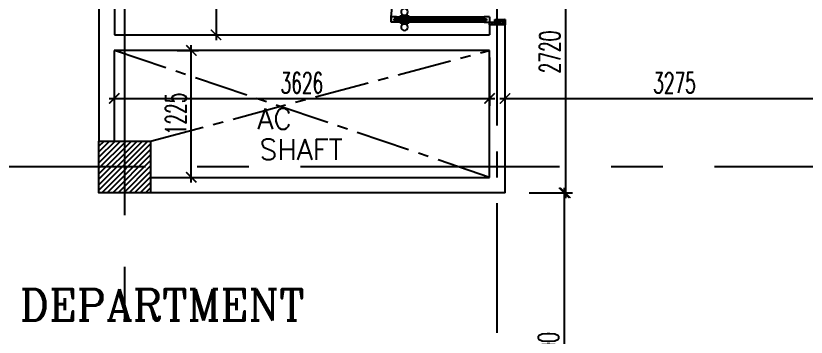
# Model space of a CAD drawing. Extents: x 88852.7 to 88945.7, y 39921.6 to 40001.1.
# Drawn here: x 88919.76 to 88927.4, y 39948.44 to 39951.54 of the extents above; entities that cross this region are included whole.
import ezdxf
from ezdxf.enums import TextEntityAlignment as Align

# ---------------------------------------------------------------- set-up
doc = ezdxf.new("R2010")
doc.units = 0
doc.header["$MEASUREMENT"] = 0
doc.header["$PDMODE"] = 34
for name, pattern in [('CENTER', [2, 1.25, -0.25, 0.25, -0.25]), ('CENTER2', [1.125, 0.75, -0.125, 0.125, -0.125]), ('CENTERX2', [4, 2.5, -0.5, 0.5, -0.5]), ('HIDDEN', [0.375, 0.25, -0.125])]:
    doc.linetypes.add(name, pattern=pattern)
doc.layers.get('0').update_dxf_attribs({"linetype": 'CONTINUOUS'})
doc.layers.get('DEFPOINTS').update_dxf_attribs({"linetype": 'CONTINUOUS'})
for name, color, linetype in [('AXES', 11, 'CENTERX2'), ('AXES1', 11, 'CENTER'), ('COL', 2, 'CONTINUOUS'), ('DIM', 4, 'CONTINUOUS'), ('DOOR', 7, 'CONTINUOUS'), ('HAT', 8, 'CONTINUOUS'), ('RM-NAME', 2, 'CONTINUOUS'), ('WALL', 2, 'CONTINUOUS')]:
    doc.layers.add(name, color=color, linetype=linetype)
doc.styles.add('ROMANC', font='romanc', dxfattribs={"height": 0.1})
doc.styles.add('ROMANS', font='ROMANS.shx', dxfattribs={"width": 0.6})
doc.dimstyles.new('STANDARD in', dxfattribs={"dimtxt": 0.2, "dimasz": 0.1, "dimexe": 0.07, "dimexo": 0.07, "dimgap": 0.05, "dimtad": 1, "dimdec": 0, "dimlfac": 1000, "dimzin": 0, "dimdsep": 46, "dimtxsty": 'ROMANS', "dimblk": 'ARCHTICK', "dimcen": 0.05, "dimdle": 0.05, "dimclrd": 4, "dimclre": 4, "dimclrt": 2, "dimadec": 0, "dimazin": 0, "dimtfac": 1, "dimtdec": 0, "dimtmove": 2, "dimatfit": 3, "dimfxl": 0, "dimtolj": 1, "dimtzin": 0, "dimarcsym": 0})

# ---------------------------------------------------------------- blocks, each defined once
blk = doc.blocks.new('_ARCHTICK')
at = {"color": 0, "linetype": 'ByBlock', "const_width": 0.15}
blk.add_lwpolyline([(-0.5, -0.5), (0.5, 0.5)], dxfattribs=at)
blk = doc.blocks.new('*D301')
at = {"layer": 'DEFPOINTS', "color": 0, "linetype": 'ByBlock'}
for p in [(88927.7603, 39950.741), (88924.4853, 39950.6408), (88927.7603, 39950.6408)]:
    blk.add_point(p, dxfattribs=at)
at = {"layer": 'DIM', "color": 4, "linetype": 'ByBlock', "lineweight": -2}
for p, q in [((88924.4853, 39950.7108), (88924.4853, 39950.811)), ((88927.7603, 39950.7108), (88927.7603, 39950.811)), ((88924.4353, 39950.741), (88927.8103, 39950.741))]:
    blk.add_line(p, q, dxfattribs=at)
at = {"layer": 'DIM', "color": 4, "linetype": 'ByBlock', "lineweight": -2, "xscale": 0.1, "yscale": 0.1, "zscale": 0.1, "rotation": 180}
blk.add_blockref('_ARCHTICK', (88924.4853, 39950.741), dxfattribs=at)
at = {"layer": 'DIM', "color": 4, "linetype": 'ByBlock', "lineweight": -2, "xscale": 0.1, "yscale": 0.1, "zscale": 0.1}
blk.add_blockref('_ARCHTICK', (88927.7603, 39950.741), dxfattribs=at)
at = {"layer": 'DIM', "color": 2, "linetype": 'ByBlock', "insert": (88926.1228, 39950.891), "char_height": 0.2, "attachment_point": 5, "style": 'ROMANS'}
blk.add_mtext('\\A1;3275', dxfattribs=at)
blk = doc.blocks.new('*D658')
at = {"layer": 'DEFPOINTS', "color": 0, "linetype": 'ByBlock'}
for p in [(88921.248, 39951.2046), (88921.4536, 39951.2046), (88921.248, 39949.9796)]:
    blk.add_point(p, dxfattribs=at)
at = {"layer": 'DIM', "color": 4, "linetype": 'ByBlock', "lineweight": -2}
for p, q in [((88921.4536, 39949.9296), (88921.4536, 39951.2546)), ((88921.318, 39951.2046), (88921.5236, 39951.2046)), ((88921.318, 39949.9796), (88921.5236, 39949.9796))]:
    blk.add_line(p, q, dxfattribs=at)
at = {"layer": 'DIM', "color": 4, "linetype": 'ByBlock', "lineweight": -2, "xscale": 0.1, "yscale": 0.1, "zscale": 0.1}
for p, rotation in [((88921.4536, 39951.2046), 90), ((88921.4536, 39949.9796), 270)]:
    blk.add_blockref('_ARCHTICK', p, dxfattribs=dict(at, rotation=rotation))
at = {"layer": 'DIM', "color": 2, "linetype": 'ByBlock', "insert": (88921.3036, 39950.5921), "char_height": 0.2, "attachment_point": 5, "rotation": 90, "style": 'ROMANS'}
blk.add_mtext('\\A1;1225', dxfattribs=at)
blk = doc.blocks.new('*D299')
at = {"layer": 'DEFPOINTS', "color": 0, "linetype": 'ByBlock'}
for p in [(88920.7093, 39951.2046), (88924.3353, 39951.2046), (88924.3353, 39950.741)]:
    blk.add_point(p, dxfattribs=at)
at = {"layer": 'DIM', "color": 4, "linetype": 'ByBlock', "lineweight": -2}
for p, q in [((88920.7093, 39951.1346), (88920.7093, 39950.671)), ((88924.3353, 39951.1346), (88924.3353, 39950.671)), ((88920.6593, 39950.741), (88924.3853, 39950.741))]:
    blk.add_line(p, q, dxfattribs=at)
at = {"layer": 'DIM', "color": 4, "linetype": 'ByBlock', "lineweight": -2, "xscale": 0.1, "yscale": 0.1, "zscale": 0.1, "rotation": 180}
blk.add_blockref('_ARCHTICK', (88920.7093, 39950.741), dxfattribs=at)
at = {"layer": 'DIM', "color": 4, "linetype": 'ByBlock', "lineweight": -2, "xscale": 0.1, "yscale": 0.1, "zscale": 0.1}
blk.add_blockref('_ARCHTICK', (88924.3353, 39950.741), dxfattribs=at)
at = {"layer": 'DIM', "color": 2, "linetype": 'ByBlock', "insert": (88922.5223, 39950.891), "char_height": 0.2, "attachment_point": 5, "style": 'ROMANS'}
blk.add_mtext('\\A1;3626', dxfattribs=at)
blk = doc.blocks.new('*D300')
at = {"layer": 'DEFPOINTS', "color": 0, "linetype": 'ByBlock'}
for p in [(88921.2678, 39954.8046), (88921.1226, 39951.3546), (88921.6926, 39951.3546)]:
    blk.add_point(p, dxfattribs=at)
at = {"layer": 'DIM', "color": 4, "linetype": 'ByBlock', "lineweight": -2}
for p, q in [((88921.6926, 39954.8546), (88921.6926, 39951.3046)), ((88921.3378, 39954.8046), (88921.7626, 39954.8046)), ((88921.1926, 39951.3546), (88921.7626, 39951.3546))]:
    blk.add_line(p, q, dxfattribs=at)
at = {"layer": 'DIM', "color": 4, "linetype": 'ByBlock', "lineweight": -2, "xscale": 0.1, "yscale": 0.1, "zscale": 0.1}
for p, rotation in [((88921.6926, 39954.8046), 90), ((88921.6926, 39951.3546), 270)]:
    blk.add_blockref('_ARCHTICK', p, dxfattribs=dict(at, rotation=rotation))
at = {"layer": 'DIM', "color": 2, "linetype": 'ByBlock', "insert": (88921.5426, 39953.0796), "char_height": 0.2, "attachment_point": 5, "rotation": 90, "style": 'ROMANS'}
blk.add_mtext('\\A1;3450', dxfattribs=at)
blk = doc.blocks.new('*X84')
at = {"color": 0}
for p, q in [((238728.6, 139875), (239203.3, 140349.7)), ((238728.6, 139928.1), (239150.2, 140349.7)), ((238728.6, 139981.1), (239097.2, 140349.7)), ((238728.6, 140034.1), (239044.2, 140349.7)), ((238728.6, 140087.2), (238991.1, 140349.7)), ((238728.6, 140140.2), (238938.1, 140349.7)), ((238728.6, 140193.2), (238885.1, 140349.7)), ((238728.6, 140246.3), (238832, 140349.7)), ((238728.6, 140299.3), (238779, 140349.7)), ((238756.3, 139849.7), (239228.6, 140322)), ((238809.3, 139849.7), (239228.6, 140269)), ((238862.4, 139849.7), (239228.6, 140215.9)), ((238915.4, 139849.7), (239228.6, 140162.9)), ((238968.4, 139849.7), (239228.6, 140109.9)), ((239021.5, 139849.7), (239228.6, 140056.8)), ((239074.5, 139849.7), (239228.6, 140003.8)), ((239127.5, 139849.7), (239228.6, 139950.8)), ((239180.6, 139849.7), (239228.6, 139897.7))]:
    blk.add_line(p, q, dxfattribs=at)
blk = doc.blocks.new('COL50')
at = {"layer": 'COL'}
blk.add_lwpolyline([(-250, 250), (-250, -250), (250, -250), (250, 250)], close=True, dxfattribs=at)
blk = doc.blocks.new('DOOR-10')
at = {"layer": 'DOOR', "color": 0, "linetype": 'ByBlock'}
for p, q in [((-25.7, 1100), (-75.7, 1100)), ((-75.7, 1100), (-25.7, 1100)), ((-75.7, 1050), (-75.7, 1100)), ((-42.7, 1070), (-58.7, 1070)), ((-58.7, 1050), (-58.7, 1070)), ((-42.7, 1050), (-42.7, 1070)), ((-25.7, 1050), (-25.7, 1100)), ((-82.9, 1005), (-91.9, 1005)), ((-91.9, 1005), (-91.9, 940.2)), ((-75.7, 1017.6), (-82.9, 1017.6)), ((-82.9, 927.6), (-82.9, 1017.6)), ((-82.9, 1005), (-82.9, 940.2)), ((-58.7, 1050), (-75.7, 1050)), ((-25.7, 1050), (-42.7, 1050)), ((-25.7, 1017.6), (-18.5, 1017.6)), ((-18.5, 927.6), (-18.5, 1017.6)), ((-18.5, 1005), (-9.5, 1005)), ((-18.5, 1005), (-18.5, 940.2)), ((-9.5, 1005), (-9.5, 940.2)), ((-82.9, 940.2), (-91.9, 940.2)), ((-75.7, 927.6), (-82.9, 927.6)), ((-25.7, 927.6), (-18.5, 927.6)), ((-18.5, 940.2), (-9.5, 940.2)), ((-75.7, 200), (-58.7, 200)), ((-75.7, 150), (-75.7, 200)), ((-58.7, 200), (-58.7, 180)), ((-58.7, 180), (-42.7, 180)), ((-42.7, 200), (-25.7, 200)), ((-42.7, 180), (-42.7, 200)), ((-25.7, 200), (-25.7, 150)), ((-1000.7, 0), (-1000.7, 150)), ((-1000.7, 150), (-975.7, 150)), ((-1000.7, 150), (-1000.7, 0)), ((-975.7, 150), (-975.7, 100)), ((-975.7, 100), (-950.7, 100)), ((-950.7, 100), (-950.7, 0)), ((-75.7, 150), (-25.7, 150)), ((-50.7, 100), (-50.7, 0)), ((-25.7, 100), (-50.7, 100)), ((-0.7, 150), (-25.7, 150)), ((-25.7, 150), (-25.7, 100)), ((-950.7, 0), (-1000.7, 0)), ((-50.7, 0), (-0.7, 0))]:
    blk.add_line(p, q, dxfattribs=at)
at = {"layer": 'DOOR', "linetype": 'ByBlock'}
for p, q in [((-75.7, 1050), (-75.7, 200)), ((-58.7, 200), (-58.7, 1050)), ((-42.7, 200), (-42.7, 1050)), ((-25.7, 200), (-25.7, 1050))]:
    blk.add_line(p, q, dxfattribs=at)
at = {"layer": 'DOOR', "color": 9, "linetype": 'ByBlock'}
for p, q in [((-950.7, 0), (-1000.7, 113.7)), ((-950.7, 0), (-964.1, 100)), ((-50.7, 0), (-0.7, 113.7)), ((-50.7, 0), (-37.3, 100)), ((-0.7, 0), (-0.7, 150)), ((-950.7, 0), (-1000.7, 40.1)), ((-50.7, 0), (-0.7, 40.1))]:
    blk.add_line(p, q, dxfattribs=at)
at = {"layer": 'DOOR', "color": 0, "linetype": 'ByBlock'}
for centre in [(-124.2, 972.6), (22.8, 972.6)]:
    blk.add_circle(centre, 32.4, dxfattribs=at)
at = {"layer": 'DOOR', "linetype": 'HIDDEN', "ltscale": 0.5}
blk.add_arc((-23.4, 149.1), 952.3, 93.14816, 179.94816, dxfattribs=at)
at = {"layer": 'DOOR', "color": 9, "linetype": 'ByBlock'}
for centre, radius, start, end in [((-950.7, 0), 154.4, 103.71423, 108.89471), ((-950.7, 0), 134.4, 100.71998, 111.84015), ((-950.7, 0), 94.4, 90, 121.98181), ((-50.7, 0), 94.4, 58.01819, 90), ((-50.7, 0), 134.4, 68.15985, 79.28002), ((-50.7, 0), 114.4, 64.08384, 77.37743), ((-50.7, 0), 154.4, 71.10529, 76.28577), ((-950.7, 0), 74.4, 90, 132.22357), ((-950.7, 0), 54.4, 90, 156.79262), ((-950.7, 0), 34.4, 90, 180), ((-950.7, 0), 14.4, 90, 180), ((-50.7, 0), 74.4, 47.77643, 90), ((-50.7, 0), 54.4, 23.20738, 90), ((-50.7, 0), 34.4, 0, 90), ((-50.7, 0), 14.4, 0, 90)]:
    blk.add_arc(centre, radius, start, end, dxfattribs=at)
blk = doc.blocks.new('*D844')
at = {"layer": 'DEFPOINTS', "color": 0, "linetype": 'Continuous'}
for p in [(88924.7372, 39952.5496), (88924.7372, 39949.8296), (88925.0682, 39949.8296)]:
    blk.add_point(p, dxfattribs=at)
at = {"layer": 'DIM', "color": 4, "linetype": 'Continuous', "lineweight": -2}
for p, q in [((88924.8072, 39952.5496), (88925.1382, 39952.5496)), ((88925.0682, 39952.5996), (88925.0682, 39949.7796)), ((88924.8072, 39949.8296), (88925.1382, 39949.8296))]:
    blk.add_line(p, q, dxfattribs=at)
at = {"layer": 'DIM', "color": 4, "linetype": 'Continuous', "lineweight": -2, "xscale": 0.1, "yscale": 0.1, "zscale": 0.1}
for p, rotation in [((88925.0682, 39952.5496), 90), ((88925.0682, 39949.8296), 270)]:
    blk.add_blockref('_ARCHTICK', p, dxfattribs=dict(at, rotation=rotation))
at = {"layer": 'DIM', "color": 2, "linetype": 'Continuous', "insert": (88924.9182, 39951.1896), "char_height": 0.2, "attachment_point": 5, "rotation": 90, "style": 'ROMANS'}
blk.add_mtext('\\A1;2720', dxfattribs=at)
blk = doc.blocks.new('*D845')
at = {"layer": 'DEFPOINTS', "color": 0, "linetype": 'ByBlock'}
for p in [(88924.6485, 39949.8296), (88924.6473, 39946.7296), (88925.0555, 39946.7296)]:
    blk.add_point(p, dxfattribs=at)
at = {"layer": 'DIM', "color": 4, "linetype": 'ByBlock', "lineweight": -2}
for p, q in [((88925.0555, 39949.8796), (88925.0555, 39946.6796)), ((88924.7185, 39949.8296), (88925.1255, 39949.8296)), ((88924.7173, 39946.7296), (88925.1255, 39946.7296))]:
    blk.add_line(p, q, dxfattribs=at)
at = {"layer": 'DIM', "color": 4, "linetype": 'ByBlock', "lineweight": -2, "xscale": 0.1, "yscale": 0.1, "zscale": 0.1}
for p, rotation in [((88925.0555, 39949.8296), 90), ((88925.0555, 39946.7296), 270)]:
    blk.add_blockref('_ARCHTICK', p, dxfattribs=dict(at, rotation=rotation))
at = {"layer": 'DIM', "color": 2, "linetype": 'ByBlock', "insert": (88924.9055, 39948.2796), "char_height": 0.2, "attachment_point": 5, "rotation": 90, "style": 'ROMANS'}
blk.add_mtext('\\A1;3100', dxfattribs=at)

msp = doc.modelspace()

# ---------------------------------------------------------------- linework, layer by layer
at = {"layer": 'AXES'}
for p, q in [((88920.8103, 39921.6153), (88920.8103, 40000.4279)), ((88945.0103, 39950.0796), (88876.9703, 39950.0796))]:
    msp.add_line(p, q, dxfattribs=at)
at = {"layer": 'AXES1'}
msp.add_line((88924.4103, 39928.4796), (88924.4103, 39987.2996), dxfattribs=at)
at = {"layer": 'WALL'}
for p, q in [((88920.7103, 39954.8046), (88920.7103, 39951.3546)), ((88920.5603, 39953.6046), (88920.5603, 39950.3296)), ((88924.3353, 39951.4521), (88924.3353, 39951.3546)), ((88924.4853, 39949.8296), (88924.4853, 39951.4521)), ((88920.7103, 39951.3546), (88924.3353, 39951.3546)), ((88920.7093, 39951.2046), (88920.7093, 39950.3296)), ((88924.3353, 39951.2046), (88920.7093, 39951.2046)), ((88924.3353, 39949.9796), (88924.3353, 39951.2046)), ((88921.0603, 39949.9796), (88924.3353, 39949.9796)), ((88924.4853, 39949.8296), (88921.0603, 39949.8296))]:
    msp.add_line(p, q, dxfattribs=at)
at = {"layer": 'WALL', "color": 97, "linetype": 'CENTER2', "ltscale": 0.7}
for p, q in [((88924.3353, 39949.9796), (88920.7093, 39951.2046)), ((88921.0603, 39950.3296), (88924.3353, 39951.2046))]:
    msp.add_line(p, q, dxfattribs=at)
at = {"layer": 'WALL', "linetype": 'ByBlock', "ltscale": 0.3}
msp.add_lwpolyline([(88920.5603, 39950.3296), (88921.0603, 39950.3296), (88921.0603, 39949.8296), (88920.5603, 39949.8296)], close=True, dxfattribs=at)

# ---------------------------------------------------------------- block references
at = {"layer": 'COL', "xscale": -0.001, "yscale": 0.001, "zscale": 0.001}
msp.add_blockref('COL50', (88920.8103, 39950.0796), dxfattribs=at)
at = {"layer": 'DOOR', "color": 0, "linetype": 'ByBlock', "ltscale": 0.3, "xscale": -0.001, "yscale": 0.001, "zscale": 0.001, "rotation": 90}
msp.add_blockref('DOOR-10', (88924.4853, 39951.4514), dxfattribs=at)
at = {"layer": 'HAT', "xscale": 0.001, "yscale": 0.001, "zscale": 0.001}
msp.add_blockref('*X84', (88681.8317, 39809.9798), dxfattribs=at)

# ---------------------------------------------------------------- texts
at = {"layer": 'RM-NAME', "style": 'ROMANS'}
for s, p in [('AC', (88922.2587, 39950.5448)), ('SHAFT', (88922.5152, 39950.248))]:
    msp.add_text(s, height=0.2, dxfattribs=at).set_placement(p, align=Align.MIDDLE)
at = {"layer": 'RM-NAME', "color": 2, "style": 'ROMANC'}
msp.add_text('PEDIATRIC WARD DEPARTMENT', height=0.3, dxfattribs=at).set_placement((88919.3137, 39948.7493), align=Align.MIDDLE)

# ---------------------------------------------------------------- dimensions: what is measured, and where the dimension line sits
at = {"layer": 'DIM', "linetype": 'ByBlock', "ltscale": 0.3}
for base, p1, p2, picture, middle in [((88921.6926, 39951.3546), (88921.2678, 39954.8046), (88921.1226, 39951.3546), '*D300', (88921.5426, 39953.0796)), ((88921.4536, 39951.2046), (88921.248, 39949.9796), (88921.248, 39951.2046), '*D658', (88921.3036, 39950.5921)), ((88925.0555, 39946.7296), (88924.6485, 39949.8296), (88924.6473, 39946.7296), '*D845', (88924.9055, 39948.2796))]:
    dim = msp.add_linear_dim(base=base, p1=p1, p2=p2, angle=90, dimstyle='STANDARD in', dxfattribs=at)
    dim.commit()
    dim.dimension.update_dxf_attribs({"geometry": picture, "text_midpoint": middle})
at = {"layer": 'DIM', "linetype": 'Continuous'}
dim = msp.add_linear_dim(base=(88925.0682, 39949.8296), p1=(88924.7372, 39952.5496), p2=(88924.7372, 39949.8296), angle=90, dimstyle='STANDARD in', dxfattribs=at)
dim.commit()
dim.dimension.update_dxf_attribs({"geometry": '*D844', "text_midpoint": (88924.9182, 39951.1896)})
at = {"layer": 'DIM', "linetype": 'ByBlock', "ltscale": 0.3}
for base, p1, p2, picture, middle in [((88924.3353, 39950.741), (88920.7093, 39951.2046), (88924.3353, 39951.2046), '*D299', (88922.5223, 39950.891)), ((88927.7603, 39950.741), (88924.4853, 39950.6408), (88927.7603, 39950.6408), '*D301', (88926.1228, 39950.891))]:
    dim = msp.add_linear_dim(base=base, p1=p1, p2=p2, dimstyle='STANDARD in', dxfattribs=at)
    dim.commit()
    dim.dimension.update_dxf_attribs({"geometry": picture, "text_midpoint": middle})

doc.saveas('drawing.dxf')
